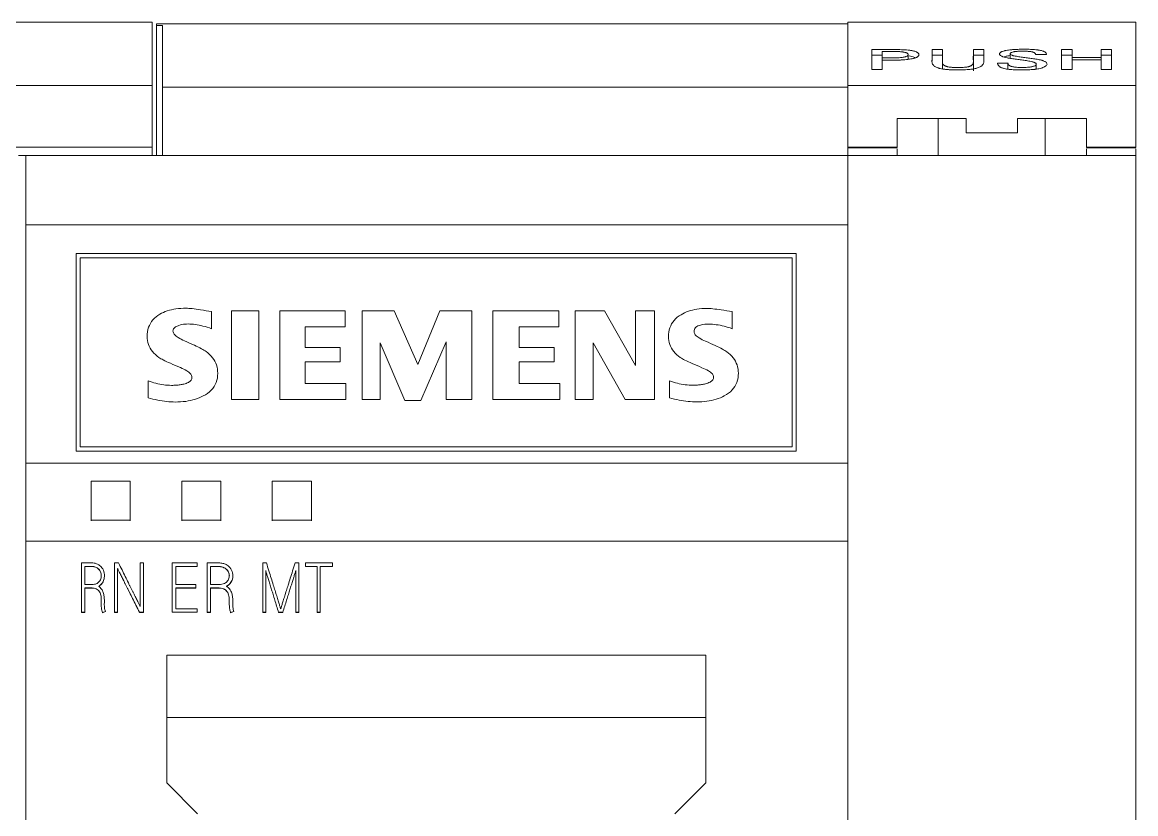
# Model space of a CAD drawing. Header units: millimetres. Extents: x 0 to 594, y 0 to 420.
# Drawn here: x 285.36 to 312.42, y 338.55 to 357.79 of the extents above; entities that cross this region are included whole.
import ezdxf

# ---------------------------------------------------------------- set-up
doc = ezdxf.new("R2010")
doc.units = ezdxf.units.MM
doc.layers.add('1', color=7, linetype='Continuous')

msp = doc.modelspace()

# ---------------------------------------------------------------- linework, layer by layer
at = {"layer": '1', "color": 7, "linetype": 'Continuous', "lineweight": 13}
for p, q in [((288.518, 357.791), (273.518, 357.791)), ((288.518, 356.254), (288.518, 357.791)), ((288.618, 357.754), (288.618, 357.716)), ((288.618, 357.754), (305.418, 357.754)), ((305.418, 357.791), (305.418, 356.253)), ((312.418, 357.791), (305.418, 357.791)), ((312.418, 357.791), (312.418, 356.253)), ((288.618, 354.554), (288.618, 357.716)), ((288.618, 357.716), (288.764, 357.716)), ((288.764, 356.21), (288.764, 357.716)), ((306.001, 357.127), (306.001, 356.642)), ((306.255, 356.925), (306.255, 357.08)), ((306.255, 356.925), (306.255, 356.871)), ((306.889, 356.888), (306.889, 357.004)), ((307.467, 357.127), (307.721, 357.127)), ((307.721, 356.994), (307.467, 356.994)), ((307.467, 356.848), (307.467, 356.928)), ((308.471, 357.127), (308.471, 356.994)), ((308.471, 357.127), (308.725, 357.127)), ((308.471, 356.82), (308.471, 357.003)), ((308.725, 356.994), (308.471, 356.994)), ((309.366, 357.025), (309.366, 356.915)), ((310.247, 357.008), (309.981, 357.008)), ((309.982, 357.008), (309.982, 357.013)), ((310.617, 356.642), (310.617, 357.127)), ((310.617, 357.127), (310.872, 357.127)), ((310.872, 356.994), (310.617, 356.994)), ((310.872, 357.127), (310.872, 356.933)), ((310.872, 356.933), (310.872, 356.879)), ((310.872, 356.933), (311.577, 356.933)), ((311.577, 356.933), (311.577, 357.127)), ((311.577, 357.127), (311.832, 357.127)), ((311.832, 356.994), (311.577, 356.994)), ((311.577, 356.933), (311.577, 356.879)), ((311.832, 357.127), (311.832, 356.642)), ((306.255, 356.642), (306.255, 356.871)), ((307.721, 356.84), (307.721, 356.737)), ((308.472, 356.614), (308.472, 356.841)), ((309.06, 356.8), (309.315, 356.8)), ((309.313, 356.789), (309.313, 356.65)), ((310.001, 356.653), (310.001, 356.771)), ((310.872, 356.879), (310.872, 356.642)), ((311.577, 356.879), (310.872, 356.879)), ((311.577, 356.642), (311.577, 356.879)), ((306.001, 356.642), (306.255, 356.642)), ((310.872, 356.642), (310.617, 356.642)), ((311.832, 356.642), (311.577, 356.642)), ((273.518, 356.254), (288.518, 356.254)), ((288.518, 354.754), (288.518, 356.254)), ((288.764, 354.554), (288.764, 356.21)), ((288.764, 356.21), (305.418, 356.21)), ((305.418, 356.253), (305.418, 354.753)), ((305.418, 356.253), (312.418, 356.253)), ((305.418, 356.21), (305.418, 354.554)), ((312.418, 356.253), (312.418, 354.753)), ((306.618, 355.454), (306.618, 354.753)), ((308.293, 355.454), (306.618, 355.454)), ((308.293, 355.454), (306.618, 355.454)), ((306.618, 355.454), (306.618, 355.454)), ((307.618, 355.454), (307.618, 354.554)), ((308.293, 355.104), (308.293, 355.454)), ((308.293, 355.454), (308.293, 355.454)), ((309.543, 355.454), (309.543, 355.104)), ((309.543, 355.454), (309.543, 355.454)), ((311.218, 355.454), (309.543, 355.454)), ((311.218, 355.454), (309.543, 355.454)), ((310.218, 355.454), (310.218, 354.554)), ((311.218, 355.454), (311.218, 354.753)), ((311.218, 355.454), (311.218, 355.454)), ((308.293, 355.104), (308.293, 355.104)), ((309.543, 355.104), (308.293, 355.104)), ((309.543, 355.104), (308.293, 355.104)), ((309.543, 355.104), (309.543, 355.104)), ((273.518, 354.754), (288.518, 354.754)), ((288.518, 354.554), (288.518, 354.754)), ((305.418, 354.753), (305.418, 354.745)), ((305.418, 354.753), (306.618, 354.753)), ((306.618, 354.753), (306.618, 354.745)), ((311.218, 354.753), (311.218, 354.745)), ((311.218, 354.753), (312.418, 354.753)), ((312.418, 354.753), (312.418, 354.745)), ((285.448, 354.554), (285.268, 354.554)), ((285.448, 352.868), (285.448, 354.554)), ((285.448, 354.554), (305.418, 354.554)), ((305.418, 354.554), (305.418, 352.868)), ((312.418, 354.554), (305.418, 354.554)), ((306.618, 354.718), (306.618, 354.554)), ((311.218, 354.718), (311.218, 354.554)), ((312.418, 354.554), (312.418, 354.718)), ((312.418, 285.154), (312.418, 354.554)), ((285.448, 347.076), (285.448, 352.868)), ((285.448, 352.868), (305.418, 352.868)), ((305.418, 352.868), (305.418, 347.076)), ((286.668, 347.368), (286.668, 352.168)), ((304.168, 352.168), (286.668, 352.168)), ((286.668, 352.168), (304.168, 352.168)), ((286.768, 352.068), (286.768, 347.468)), ((304.068, 352.068), (286.768, 352.068)), ((304.068, 347.468), (304.068, 352.068)), ((304.168, 352.168), (304.168, 347.368)), ((289.959, 350.343), (289.959, 350.757)), ((290.442, 350.78), (290.442, 348.618)), ((291.109, 350.78), (290.442, 350.78)), ((291.109, 348.618), (291.109, 350.78)), ((291.615, 350.78), (291.615, 348.618)), ((293.202, 350.78), (291.615, 350.78)), ((293.202, 350.389), (293.202, 350.78)), ((293.616, 350.78), (293.616, 348.618)), ((294.398, 350.78), (293.616, 350.78)), ((294.973, 349.469), (294.398, 350.78)), ((295.502, 350.78), (294.973, 349.469)), ((296.284, 350.78), (295.502, 350.78)), ((296.284, 348.618), (296.284, 350.78)), ((296.79, 350.78), (296.79, 348.618)), ((298.4, 350.78), (296.79, 350.78)), ((298.4, 350.389), (298.4, 350.78)), ((298.791, 350.78), (298.791, 348.618)), ((299.504, 350.78), (298.791, 350.78)), ((300.263, 349.446), (299.504, 350.78)), ((300.723, 350.78), (300.263, 350.78)), ((300.263, 350.78), (300.263, 349.446)), ((300.723, 348.618), (300.723, 350.78)), ((302.609, 350.343), (302.609, 350.757)), ((288.394, 350.164), (288.394, 350.164)), ((292.236, 350.389), (292.236, 350.389)), ((292.236, 350.389), (293.202, 350.389)), ((292.236, 349.883), (292.236, 350.389)), ((292.236, 350.389), (293.202, 350.389)), ((293.202, 350.389), (293.202, 350.389)), ((297.434, 350.389), (297.434, 350.389)), ((297.434, 350.389), (298.4, 350.389)), ((297.434, 349.883), (297.434, 350.389)), ((297.434, 350.389), (298.4, 350.389)), ((298.4, 350.389), (298.4, 350.389)), ((301.063, 350.161), (301.063, 350.161)), ((293.087, 349.883), (292.236, 349.883)), ((293.087, 349.538), (293.087, 349.883)), ((294.053, 348.618), (294.053, 349.998)), ((294.053, 349.998), (294.651, 348.595)), ((294.053, 349.998), (294.651, 348.595)), ((294.053, 349.998), (294.053, 349.998)), ((295.042, 348.595), (295.663, 350.021)), ((295.042, 348.595), (295.663, 350.021)), ((295.663, 350.021), (295.663, 348.618)), ((295.663, 350.021), (295.663, 350.021)), ((298.285, 349.883), (297.434, 349.883)), ((298.285, 349.538), (298.285, 349.883)), ((299.228, 348.618), (299.228, 349.998)), ((299.228, 349.998), (300.01, 348.618)), ((299.228, 349.998), (300.01, 348.618)), ((299.228, 349.998), (299.228, 349.998)), ((292.236, 349.538), (292.236, 349.538)), ((292.236, 349.538), (293.087, 349.538)), ((292.236, 349.009), (292.236, 349.538)), ((292.236, 349.538), (293.087, 349.538)), ((293.087, 349.538), (293.087, 349.538)), ((297.434, 349.538), (297.434, 349.538)), ((297.434, 349.538), (298.285, 349.538)), ((297.434, 349.009), (297.434, 349.538)), ((297.434, 349.538), (298.285, 349.538)), ((298.285, 349.538), (298.285, 349.538)), ((288.418, 349.078), (288.418, 348.664)), ((290.108, 349.258), (290.108, 349.258)), ((301.091, 349.078), (301.091, 348.664)), ((302.76, 349.257), (302.76, 349.257)), ((293.225, 349.009), (292.236, 349.009)), ((293.225, 348.618), (293.225, 349.009)), ((298.423, 349.009), (297.434, 349.009)), ((298.423, 348.618), (298.423, 349.009)), ((290.442, 348.618), (290.442, 348.618)), ((290.442, 348.618), (291.109, 348.618)), ((290.442, 348.618), (291.109, 348.618)), ((291.109, 348.618), (291.109, 348.618)), ((291.615, 348.618), (293.225, 348.618)), ((291.615, 348.618), (293.225, 348.618)), ((291.615, 348.618), (291.615, 348.618)), ((293.225, 348.618), (293.225, 348.618)), ((293.616, 348.618), (294.053, 348.618)), ((293.616, 348.618), (293.616, 348.618)), ((293.616, 348.618), (294.053, 348.618)), ((294.053, 348.618), (294.053, 348.618)), ((294.651, 348.595), (295.042, 348.595)), ((294.651, 348.595), (295.042, 348.595)), ((294.651, 348.595), (294.651, 348.595)), ((295.042, 348.595), (295.042, 348.595)), ((295.663, 348.618), (295.663, 348.618)), ((295.663, 348.618), (296.284, 348.618)), ((295.663, 348.618), (296.284, 348.618)), ((296.284, 348.618), (296.284, 348.618)), ((296.79, 348.618), (298.423, 348.618)), ((296.79, 348.618), (298.423, 348.618)), ((296.79, 348.618), (296.79, 348.618)), ((298.423, 348.618), (298.423, 348.618)), ((298.791, 348.618), (298.791, 348.618)), ((298.791, 348.618), (299.228, 348.618)), ((298.791, 348.618), (299.228, 348.618)), ((299.228, 348.618), (299.228, 348.618)), ((300.01, 348.618), (300.723, 348.618)), ((300.01, 348.618), (300.723, 348.618)), ((300.01, 348.618), (300.01, 348.618)), ((300.723, 348.618), (300.723, 348.618)), ((286.768, 347.468), (286.768, 347.468)), ((286.768, 347.468), (304.068, 347.468)), ((286.768, 347.468), (304.068, 347.468)), ((304.068, 347.468), (304.068, 347.468)), ((304.168, 347.368), (286.668, 347.368)), ((285.448, 345.176), (285.448, 347.076)), ((285.448, 347.076), (305.418, 347.076)), ((305.418, 347.076), (305.418, 345.176)), ((287.033, 345.685), (287.033, 346.634)), ((287.033, 346.634), (287.983, 346.634)), ((287.983, 346.634), (287.983, 345.685)), ((289.233, 346.634), (289.233, 345.685)), ((290.183, 346.634), (289.233, 346.634)), ((290.183, 345.685), (290.183, 346.634)), ((291.433, 346.634), (291.433, 345.685)), ((292.383, 346.634), (291.433, 346.634)), ((292.383, 345.685), (292.383, 346.634)), ((287.983, 345.685), (287.033, 345.685)), ((287.033, 345.685), (287.033, 345.676)), ((287.983, 345.685), (287.983, 345.676)), ((289.233, 345.685), (290.183, 345.685)), ((289.233, 345.685), (289.233, 345.676)), ((290.183, 345.685), (290.183, 345.676)), ((291.433, 345.685), (292.383, 345.685)), ((291.433, 345.685), (291.433, 345.676)), ((292.383, 345.685), (292.383, 345.676)), ((285.448, 290.236), (285.448, 345.176)), ((285.448, 345.176), (305.418, 345.176)), ((305.418, 345.176), (305.418, 286.936)), ((286.801, 343.45), (286.801, 344.65)), ((286.877, 344.565), (286.877, 344.126)), ((287.6, 344.65), (287.6, 343.45)), ((287.697, 344.65), (287.6, 344.65)), ((287.674, 343.45), (287.674, 344.515)), ((288.301, 344.65), (288.225, 344.65)), ((288.225, 344.65), (288.225, 343.588)), ((288.301, 343.45), (288.301, 344.65)), ((289.001, 344.65), (289.001, 343.453)), ((289.608, 344.65), (289.001, 344.65)), ((289.086, 344.126), (289.086, 344.565)), ((289.086, 344.565), (289.608, 344.565)), ((289.086, 344.562), (289.608, 344.562)), ((289.608, 344.565), (289.608, 344.65)), ((289.608, 344.565), (289.608, 344.562)), ((289.85, 343.45), (289.85, 344.65)), ((289.936, 344.565), (289.936, 344.126)), ((291.201, 344.65), (291.201, 343.45)), ((291.291, 344.65), (291.201, 344.65)), ((292.08, 344.65), (291.989, 344.65)), ((292.08, 343.45), (292.08, 344.65)), ((292.239, 344.648), (292.239, 344.563)), ((292.901, 344.648), (292.239, 344.648)), ((292.239, 344.563), (292.239, 344.56)), ((292.239, 344.563), (292.528, 344.563)), ((292.239, 344.56), (292.528, 344.56)), ((292.528, 344.563), (292.528, 343.45)), ((292.6, 343.45), (292.6, 344.563)), ((292.6, 344.563), (292.901, 344.563)), ((292.6, 344.56), (292.901, 344.56)), ((292.901, 344.563), (292.901, 344.648)), ((292.901, 344.563), (292.901, 344.56)), ((287.354, 344.335), (287.354, 344.34)), ((290.476, 344.336), (290.476, 344.34)), ((291.273, 343.45), (291.273, 344.463)), ((292.008, 344.467), (292.008, 343.45)), ((286.877, 344.041), (286.877, 343.45)), ((289.576, 344.126), (289.086, 344.126)), ((289.086, 343.537), (289.086, 344.042)), ((289.086, 344.042), (289.576, 344.042)), ((289.086, 344.039), (289.576, 344.039)), ((289.576, 344.042), (289.576, 344.126)), ((289.576, 344.042), (289.576, 344.039)), ((289.936, 344.041), (289.936, 343.45)), ((286.801, 343.45), (286.801, 343.447)), ((286.877, 343.45), (286.801, 343.45)), ((286.877, 343.447), (286.801, 343.447)), ((286.877, 343.45), (286.877, 343.447)), ((287.277, 343.64), (287.277, 343.635)), ((287.377, 343.472), (287.307, 343.442)), ((287.377, 343.469), (287.307, 343.439)), ((287.307, 343.442), (287.307, 343.439)), ((287.377, 343.472), (287.377, 343.469)), ((287.6, 343.45), (287.6, 343.447)), ((287.6, 343.45), (287.674, 343.45)), ((287.6, 343.447), (287.674, 343.447)), ((287.674, 343.45), (287.674, 343.447)), ((288.207, 343.45), (288.207, 343.447)), ((288.207, 343.45), (288.301, 343.45)), ((288.207, 343.447), (288.301, 343.447)), ((288.301, 343.45), (288.301, 343.447)), ((289.001, 343.453), (289.608, 343.453)), ((289.001, 343.453), (289.001, 343.45)), ((289.001, 343.45), (289.608, 343.45)), ((289.608, 343.537), (289.086, 343.537)), ((289.608, 343.453), (289.608, 343.537)), ((289.608, 343.453), (289.608, 343.45)), ((289.85, 343.45), (289.85, 343.447)), ((289.936, 343.45), (289.85, 343.45)), ((289.936, 343.447), (289.85, 343.447)), ((289.936, 343.45), (289.936, 343.447)), ((290.389, 343.654), (290.389, 343.65)), ((290.501, 343.472), (290.422, 343.442)), ((290.501, 343.469), (290.422, 343.439)), ((290.422, 343.442), (290.422, 343.439)), ((290.501, 343.472), (290.501, 343.469)), ((291.201, 343.45), (291.201, 343.447)), ((291.201, 343.45), (291.273, 343.45)), ((291.201, 343.447), (291.273, 343.447)), ((291.273, 343.45), (291.273, 343.447)), ((291.586, 343.45), (291.586, 343.447)), ((291.586, 343.45), (291.689, 343.45)), ((291.586, 343.447), (291.689, 343.447)), ((291.689, 343.45), (291.689, 343.447)), ((292.008, 343.45), (292.008, 343.447)), ((292.008, 343.45), (292.08, 343.45)), ((292.008, 343.447), (292.08, 343.447)), ((292.08, 343.45), (292.08, 343.447)), ((292.528, 343.45), (292.528, 343.447)), ((292.528, 343.45), (292.6, 343.45)), ((292.528, 343.447), (292.6, 343.447)), ((292.6, 343.45), (292.6, 343.447)), ((288.868, 339.304), (288.868, 342.407)), ((288.868, 342.407), (301.968, 342.407)), ((301.968, 342.407), (301.968, 339.304)), ((301.968, 340.896), (288.868, 340.896)), ((289.618, 338.554), (288.868, 339.304)), ((301.968, 339.304), (301.218, 338.554))]:
    msp.add_line(p, q, dxfattribs=at)
at = {"layer": '1', "color": 7, "linetype": 'Continuous', "lineweight": 25}
for p, q in [((305.418, 354.745), (306.618, 354.745)), ((311.218, 354.745), (312.418, 354.745))]:
    msp.add_line(p, q, dxfattribs=at)
at = {"layer": '1', "color": 7, "linetype": 'Continuous', "lineweight": 13}
for points, knots in [([(306.255, 356.871), (306.312, 356.871), (306.368, 356.871), (306.453, 356.871), (306.481, 356.871), (306.538, 356.871), (306.566, 356.871), (306.623, 356.871), (306.651, 356.872), (306.693, 356.873), (306.707, 356.873), (306.735, 356.875), (306.749, 356.875), (306.791, 356.878), (306.818, 356.88), (306.857, 356.884), (306.87, 356.886), (306.895, 356.889), (306.908, 356.891), (306.944, 356.896), (306.967, 356.9), (306.998, 356.907), (307.008, 356.909), (307.028, 356.914), (307.037, 356.917), (307.063, 356.925), (307.078, 356.931), (307.097, 356.94), (307.103, 356.943), (307.113, 356.949), (307.118, 356.953), (307.13, 356.962), (307.136, 356.969), (307.144, 356.981), (307.147, 356.988), (307.149, 357.001), (307.149, 357.008), (307.146, 357.02), (307.143, 357.027), (307.135, 357.039), (307.129, 357.045), (307.118, 357.054), (307.113, 357.057), (307.104, 357.063), (307.098, 357.066), (307.081, 357.075), (307.067, 357.08), (307.043, 357.088), (307.034, 357.09), (307.015, 357.095), (306.995, 357.099), (306.974, 357.103), (306.951, 357.107), (306.939, 357.108), (306.903, 357.113), (306.877, 357.116), (306.837, 357.119), (306.824, 357.12), (306.796, 357.122), (306.782, 357.123), (306.741, 357.125), (306.713, 357.125), (306.628, 357.127), (306.571, 357.127), (306.485, 357.127), (306.457, 357.127), (306.4, 357.127), (306.371, 357.127), (306.286, 357.127), (306.229, 357.127), (306.115, 357.127), (306.058, 357.127), (306.001, 357.127)], [0, 0, 0, 0, 0.0625, 0.0625, 0.09375, 0.09375, 0.125, 0.125, 0.15625, 0.15625, 0.171875, 0.171875, 0.1875, 0.1875, 0.21875, 0.21875, 0.234375, 0.234375, 0.25, 0.25, 0.28125, 0.28125, 0.296875, 0.296875, 0.3125, 0.3125, 0.34375, 0.34375, 0.359375, 0.359375, 0.375, 0.375, 0.40625, 0.40625, 0.4375, 0.4375, 0.46875, 0.46875, 0.5, 0.5, 0.53125, 0.53125, 0.546875, 0.546875, 0.5625, 0.5625, 0.59375, 0.59375, 0.609375, 0.609375, 0.625, 0.640625, 0.640625, 0.65625, 0.65625, 0.6875, 0.6875, 0.703125, 0.703125, 0.71875, 0.71875, 0.75, 0.75, 0.8125, 0.8125, 0.84375, 0.84375, 0.875, 0.875, 0.9375, 0.9375, 1, 1, 1, 1]), ([(306.001, 356.994), (306.077, 356.994), (306.162, 356.995), (306.247, 356.994), (306.255, 356.994)], [0, 0, 0, 0, 0.906042, 1, 1, 1, 1]), ([(306.255, 357.08), (306.29, 357.08), (306.325, 357.08), (306.395, 357.08), (306.43, 357.08), (306.483, 357.08), (306.5, 357.08), (306.536, 357.08), (306.553, 357.08), (306.588, 357.08), (306.606, 357.08), (306.641, 357.079), (306.658, 357.079), (306.684, 357.077), (306.692, 357.077), (306.709, 357.075), (306.725, 357.074), (306.74, 357.072), (306.755, 357.07), (306.762, 357.069), (306.783, 357.065), (306.796, 357.063), (306.813, 357.058), (306.819, 357.057), (306.83, 357.054), (306.834, 357.052), (306.848, 357.047), (306.856, 357.043), (306.865, 357.038), (306.868, 357.036), (306.873, 357.032), (306.876, 357.03), (306.881, 357.025), (306.884, 357.021), (306.888, 357.013), (306.889, 357.009), (306.889, 357.001), (306.888, 356.997), (306.885, 356.989), (306.882, 356.985), (306.874, 356.977), (306.869, 356.973), (306.857, 356.965), (306.849, 356.962), (306.835, 356.956), (306.83, 356.955), (306.819, 356.951), (306.813, 356.95), (306.795, 356.945), (306.782, 356.943), (306.753, 356.938), (306.738, 356.936), (306.706, 356.932), (306.689, 356.93), (306.664, 356.929), (306.655, 356.928), (306.638, 356.927), (306.629, 356.927), (306.603, 356.926), (306.586, 356.926), (306.534, 356.925), (306.499, 356.925), (306.429, 356.925), (306.394, 356.925), (306.325, 356.925), (306.29, 356.925), (306.255, 356.925)], [0, 0, 0, 0, 0.0625, 0.0625, 0.125, 0.125, 0.15625, 0.15625, 0.1875, 0.1875, 0.21875, 0.21875, 0.25, 0.25, 0.265625, 0.265625, 0.28125, 0.296875, 0.296875, 0.3125, 0.3125, 0.34375, 0.34375, 0.359375, 0.359375, 0.375, 0.375, 0.40625, 0.40625, 0.421875, 0.421875, 0.4375, 0.4375, 0.46875, 0.46875, 0.5, 0.5, 0.53125, 0.53125, 0.5625, 0.5625, 0.59375, 0.59375, 0.625, 0.625, 0.640625, 0.640625, 0.65625, 0.65625, 0.6875, 0.6875, 0.71875, 0.71875, 0.75, 0.75, 0.765625, 0.765625, 0.78125, 0.78125, 0.8125, 0.8125, 0.875, 0.875, 0.9375, 0.9375, 1, 1, 1, 1]), ([(306.908, 356.973), (306.959, 356.964), (307.016, 356.95), (307.056, 356.931), (307.064, 356.928)], [0, 0, 0, 0, 0.807843, 1, 1, 1, 1]), ([(308.725, 357.127), (308.725, 357.106), (308.725, 357.063), (308.725, 357.018), (308.725, 356.983), (308.725, 356.971), (308.725, 356.948), (308.725, 356.924), (308.725, 356.9), (308.725, 356.881), (308.725, 356.875), (308.726, 356.863), (308.726, 356.857), (308.726, 356.838), (308.726, 356.825), (308.721, 356.8), (308.717, 356.787), (308.701, 356.761), (308.691, 356.748), (308.668, 356.729), (308.66, 356.723), (308.639, 356.71), (308.628, 356.704), (308.602, 356.693), (308.588, 356.687), (308.563, 356.679), (308.555, 356.677), (308.537, 356.672), (308.528, 356.669), (308.499, 356.663), (308.478, 356.659), (308.446, 356.653), (308.435, 356.652), (308.412, 356.649), (308.401, 356.647), (308.342, 356.641), (308.293, 356.637), (308.218, 356.634), (308.193, 356.633), (308.142, 356.632), (308.092, 356.631), (308.042, 356.632), (307.992, 356.633), (307.967, 356.634), (307.929, 356.635), (307.917, 356.636), (307.892, 356.637), (307.879, 356.638), (307.843, 356.641), (307.819, 356.643), (307.784, 356.647), (307.772, 356.648), (307.749, 356.652), (307.738, 356.653), (307.706, 356.659), (307.685, 356.663), (307.656, 356.669), (307.647, 356.672), (307.629, 356.677), (307.621, 356.679), (307.597, 356.687), (307.583, 356.693), (307.558, 356.705), (307.547, 356.711), (307.528, 356.723), (307.519, 356.729), (307.505, 356.742), (307.499, 356.749), (307.489, 356.761), (307.485, 356.768), (307.475, 356.787), (307.471, 356.8), (307.466, 356.826), (307.465, 356.838), (307.465, 356.863), (307.466, 356.876), (307.467, 356.9), (307.467, 356.912), (307.467, 356.948), (307.467, 356.972), (307.466, 357.018), (307.467, 357.04), (307.467, 357.084), (307.467, 357.106), (307.467, 357.127)], [0, 0, 0, 0, 0.0625, 0.125, 0.125, 0.15625, 0.15625, 0.1875, 0.21875, 0.21875, 0.234375, 0.234375, 0.25, 0.25, 0.28125, 0.28125, 0.3125, 0.3125, 0.34375, 0.34375, 0.359375, 0.359375, 0.375, 0.375, 0.390625, 0.390625, 0.398437, 0.398437, 0.40625, 0.40625, 0.421875, 0.421875, 0.429687, 0.429687, 0.4375, 0.4375, 0.46875, 0.46875, 0.484375, 0.484375, 0.5, 0.515625, 0.515625, 0.53125, 0.53125, 0.539062, 0.539062, 0.546875, 0.546875, 0.5625, 0.5625, 0.570312, 0.570312, 0.578125, 0.578125, 0.59375, 0.59375, 0.601562, 0.601562, 0.609375, 0.609375, 0.625, 0.625, 0.640625, 0.640625, 0.65625, 0.65625, 0.671875, 0.671875, 0.6875, 0.6875, 0.71875, 0.71875, 0.75, 0.75, 0.78125, 0.78125, 0.8125, 0.8125, 0.875, 0.875, 0.9375, 0.9375, 1, 1, 1, 1]), ([(307.721, 357.127), (307.721, 357.091), (307.721, 357.054), (307.721, 356.977), (307.721, 356.937), (307.721, 356.885), (307.721, 356.875), (307.721, 356.859), (307.721, 356.853), (307.721, 356.843), (307.721, 356.837), (307.722, 356.811), (307.725, 356.789), (307.746, 356.762), (307.751, 356.756), (307.763, 356.745), (307.77, 356.74), (307.783, 356.732), (307.788, 356.73), (307.799, 356.725), (307.804, 356.723), (307.817, 356.718), (307.824, 356.716), (307.839, 356.712), (307.847, 356.71), (307.872, 356.704), (307.89, 356.701), (307.919, 356.698), (307.929, 356.697), (307.949, 356.695), (307.97, 356.693), (307.991, 356.692), (308.012, 356.691), (308.023, 356.691), (308.055, 356.69), (308.097, 356.689), (308.14, 356.69), (308.171, 356.691), (308.182, 356.691), (308.203, 356.693), (308.213, 356.693), (308.244, 356.696), (308.265, 356.697), (308.294, 356.701), (308.303, 356.702), (308.322, 356.705), (308.339, 356.709), (308.356, 356.712), (308.367, 356.715), (308.37, 356.717), (308.377, 356.719), (308.381, 356.72), (308.39, 356.723), (308.395, 356.726), (308.405, 356.731), (308.41, 356.733), (308.423, 356.741), (308.43, 356.746), (308.442, 356.757), (308.447, 356.762), (308.459, 356.779), (308.464, 356.79), (308.47, 356.811), (308.472, 356.833), (308.472, 356.854), (308.471, 356.875), (308.47, 356.886), (308.47, 356.917), (308.47, 356.937), (308.471, 356.977), (308.471, 356.996), (308.471, 357.035), (308.471, 357.054), (308.471, 357.091), (308.471, 357.109), (308.471, 357.127)], [0, 0, 0, 0, 0.125, 0.125, 0.25, 0.25, 0.28125, 0.28125, 0.296875, 0.296875, 0.3125, 0.3125, 0.375, 0.375, 0.390625, 0.390625, 0.40625, 0.40625, 0.414063, 0.414063, 0.421875, 0.421875, 0.429688, 0.429688, 0.4375, 0.4375, 0.453125, 0.453125, 0.460938, 0.460938, 0.46875, 0.476563, 0.476563, 0.484375, 0.484375, 0.5, 0.515625, 0.515625, 0.523438, 0.523438, 0.53125, 0.53125, 0.546875, 0.546875, 0.554688, 0.554688, 0.5625, 0.570313, 0.570313, 0.574219, 0.574219, 0.578125, 0.578125, 0.585938, 0.585938, 0.59375, 0.59375, 0.609375, 0.609375, 0.625, 0.625, 0.65625, 0.65625, 0.6875, 0.71875, 0.71875, 0.75, 0.75, 0.8125, 0.8125, 0.875, 0.875, 0.9375, 0.9375, 1, 1, 1, 1]), ([(307.721, 356.657), (307.721, 356.671), (307.721, 356.718), (307.721, 356.807), (307.721, 356.906), (307.721, 356.971), (307.721, 356.994)], [0, 0, 0, 0, 0.127577, 0.414529, 0.795247, 1, 1, 1, 1]), ([(309.981, 357.008), (309.982, 357.013), (309.982, 357.018), (309.978, 357.028), (309.974, 357.033), (309.964, 357.044), (309.959, 357.049), (309.946, 357.056), (309.942, 357.058), (309.934, 357.061), (309.931, 357.062), (309.925, 357.065), (309.921, 357.066), (309.911, 357.069), (309.903, 357.07), (309.887, 357.074), (309.877, 357.076), (309.859, 357.078), (309.849, 357.08), (309.828, 357.082), (309.817, 357.083), (309.796, 357.085), (309.785, 357.085), (309.762, 357.087), (309.751, 357.087), (309.717, 357.088), (309.694, 357.088), (309.648, 357.088), (309.625, 357.088), (309.591, 357.086), (309.58, 357.086), (309.557, 357.085), (309.546, 357.084), (309.525, 357.082), (309.514, 357.081), (309.494, 357.079), (309.484, 357.078), (309.465, 357.075), (309.457, 357.073), (309.44, 357.069), (309.433, 357.068), (309.411, 357.062), (309.4, 357.057), (309.386, 357.05), (309.382, 357.048), (309.376, 357.043), (309.373, 357.04), (309.369, 357.035), (309.367, 357.033), (309.366, 357.028), (309.365, 357.025), (309.367, 357.017), (309.371, 357.012), (309.383, 357.002), (309.392, 356.997), (309.409, 356.99), (309.415, 356.988), (309.428, 356.983), (309.435, 356.981), (309.458, 356.975), (309.474, 356.972), (309.509, 356.965), (309.527, 356.961), (309.584, 356.952), (309.624, 356.947), (309.704, 356.936), (309.744, 356.931), (309.824, 356.92), (309.864, 356.915), (309.923, 356.906), (309.943, 356.903), (309.981, 356.897), (310.001, 356.894), (310.057, 356.884), (310.092, 356.877), (310.132, 356.867), (310.139, 356.865), (310.154, 356.86), (310.161, 356.858), (310.181, 356.851), (310.193, 356.846), (310.213, 356.836), (310.222, 356.831), (310.237, 356.82), (310.244, 356.814), (310.259, 356.797), (310.263, 356.786), (310.262, 356.762), (310.257, 356.75), (310.24, 356.733), (310.233, 356.727), (310.217, 356.715), (310.207, 356.71), (310.186, 356.699), (310.174, 356.694), (310.154, 356.687), (310.147, 356.684), (310.133, 356.679), (310.125, 356.677), (310.101, 356.67), (310.084, 356.666), (310.048, 356.659), (310.028, 356.656), (309.998, 356.651), (309.988, 356.65), (309.967, 356.647), (309.956, 356.646), (309.924, 356.643), (309.902, 356.641), (309.858, 356.638), (309.836, 356.636), (309.79, 356.634), (309.768, 356.633), (309.722, 356.632), (309.699, 356.632), (309.653, 356.632), (309.631, 356.632), (309.562, 356.632), (309.517, 356.633), (309.449, 356.637), (309.426, 356.638), (309.382, 356.642), (309.361, 356.644), (309.329, 356.647), (309.318, 356.649), (309.298, 356.652), (309.288, 356.653), (309.259, 356.658), (309.24, 356.662), (309.214, 356.668), (309.206, 356.67), (309.19, 356.675), (309.182, 356.677), (309.162, 356.684), (309.149, 356.69), (309.133, 356.698), (309.128, 356.7), (309.118, 356.706), (309.114, 356.709), (309.102, 356.717), (309.096, 356.723), (309.084, 356.735), (309.08, 356.741), (309.072, 356.753), (309.069, 356.759), (309.062, 356.776), (309.059, 356.788), (309.06, 356.8)], [0, 0, 0, 0, 0.015625, 0.015625, 0.03125, 0.03125, 0.046875, 0.046875, 0.054688, 0.054688, 0.058594, 0.058594, 0.0625, 0.0625, 0.070313, 0.070313, 0.078125, 0.078125, 0.085938, 0.085938, 0.09375, 0.09375, 0.101563, 0.101563, 0.109375, 0.109375, 0.125, 0.125, 0.140625, 0.140625, 0.148438, 0.148438, 0.15625, 0.15625, 0.164063, 0.164063, 0.171875, 0.171875, 0.179688, 0.179688, 0.1875, 0.1875, 0.203125, 0.203125, 0.210938, 0.210938, 0.21875, 0.21875, 0.226563, 0.226563, 0.234375, 0.234375, 0.25, 0.25, 0.265625, 0.265625, 0.273438, 0.273438, 0.28125, 0.28125, 0.296875, 0.296875, 0.3125, 0.3125, 0.34375, 0.34375, 0.375, 0.375, 0.40625, 0.40625, 0.421875, 0.421875, 0.4375, 0.4375, 0.46875, 0.46875, 0.476563, 0.476563, 0.484375, 0.484375, 0.5, 0.5, 0.515625, 0.515625, 0.53125, 0.53125, 0.5625, 0.5625, 0.59375, 0.59375, 0.609375, 0.609375, 0.625, 0.625, 0.640625, 0.640625, 0.648438, 0.648438, 0.65625, 0.65625, 0.671875, 0.671875, 0.6875, 0.6875, 0.695313, 0.695313, 0.703125, 0.703125, 0.71875, 0.71875, 0.734375, 0.734375, 0.75, 0.75, 0.765625, 0.765625, 0.78125, 0.78125, 0.8125, 0.8125, 0.828125, 0.828125, 0.84375, 0.84375, 0.851563, 0.851563, 0.859375, 0.859375, 0.875, 0.875, 0.882813, 0.882813, 0.890625, 0.890625, 0.90625, 0.90625, 0.914063, 0.914063, 0.921875, 0.921875, 0.9375, 0.9375, 0.953125, 0.953125, 0.96875, 0.96875, 1, 1, 1, 1]), ([(309.315, 356.8), (309.313, 356.794), (309.313, 356.788), (309.314, 356.779), (309.315, 356.776), (309.317, 356.771), (309.318, 356.768), (309.321, 356.762), (309.323, 356.759), (309.328, 356.753), (309.331, 356.75), (309.341, 356.741), (309.35, 356.736), (309.367, 356.728), (309.373, 356.725), (309.387, 356.721), (309.394, 356.718), (309.41, 356.714), (309.418, 356.712), (309.437, 356.708), (309.446, 356.706), (309.466, 356.703), (309.476, 356.702), (309.497, 356.699), (309.507, 356.698), (309.54, 356.695), (309.562, 356.694), (309.596, 356.692), (309.608, 356.692), (309.63, 356.692), (309.642, 356.692), (309.676, 356.692), (309.699, 356.692), (309.744, 356.694), (309.767, 356.695), (309.8, 356.697), (309.811, 356.698), (309.833, 356.7), (309.843, 356.702), (309.863, 356.705), (309.873, 356.706), (309.891, 356.71), (309.909, 356.714), (309.925, 356.718), (309.94, 356.723), (309.947, 356.725), (309.966, 356.733), (309.976, 356.738), (309.988, 356.747), (309.991, 356.75), (309.996, 356.755), (310, 356.761), (310.001, 356.767), (310.001, 356.773), (310.001, 356.776), (309.997, 356.785), (309.993, 356.791), (309.983, 356.799), (309.979, 356.802), (309.97, 356.807), (309.96, 356.812), (309.948, 356.817), (309.935, 356.822), (309.928, 356.824), (309.906, 356.831), (309.89, 356.835), (309.855, 356.842), (309.837, 356.846), (309.799, 356.852), (309.779, 356.855), (309.741, 356.861), (309.721, 356.864), (309.662, 356.873), (309.622, 356.878), (309.542, 356.889), (309.501, 356.894), (309.421, 356.905), (309.381, 356.91), (309.335, 356.918), (309.326, 356.92), (309.308, 356.924), (309.299, 356.925), (309.273, 356.931), (309.256, 356.935), (309.225, 356.943), (309.211, 356.947), (309.191, 356.953), (309.185, 356.956), (309.172, 356.96), (309.167, 356.963), (309.151, 356.97), (309.142, 356.975), (309.127, 356.985), (309.121, 356.99), (309.112, 357), (309.109, 357.005), (309.107, 357.016), (309.107, 357.021), (309.109, 357.031), (309.111, 357.036), (309.118, 357.046), (309.123, 357.051), (309.135, 357.061), (309.142, 357.066), (309.156, 357.073), (309.161, 357.075), (309.171, 357.08), (309.177, 357.082), (309.195, 357.088), (309.209, 357.092), (309.231, 357.098), (309.239, 357.099), (309.255, 357.103), (309.263, 357.105), (309.289, 357.109), (309.308, 357.112), (309.346, 357.118), (309.366, 357.12), (309.398, 357.123), (309.408, 357.124), (309.43, 357.126), (309.441, 357.127), (309.473, 357.129), (309.495, 357.13), (309.54, 357.132), (309.562, 357.133), (309.608, 357.134), (309.631, 357.135), (309.7, 357.135), (309.746, 357.135), (309.814, 357.134), (309.836, 357.133), (309.87, 357.132), (309.881, 357.131), (309.904, 357.13), (309.915, 357.129), (309.948, 357.127), (309.969, 357.125), (310, 357.122), (310.01, 357.121), (310.03, 357.118), (310.039, 357.117), (310.068, 357.113), (310.085, 357.109), (310.118, 357.103), (310.133, 357.099), (310.153, 357.093), (310.16, 357.091), (310.172, 357.086), (310.178, 357.084), (310.193, 357.078), (310.201, 357.073), (310.212, 357.066), (310.215, 357.063), (310.221, 357.058), (310.224, 357.056), (310.232, 357.049), (310.236, 357.044), (310.246, 357.028), (310.248, 357.018), (310.247, 357.008)], [0, 0, 0, 0, 0.015625, 0.015625, 0.023438, 0.023438, 0.03125, 0.03125, 0.039062, 0.039062, 0.046875, 0.046875, 0.0625, 0.0625, 0.070313, 0.070313, 0.078125, 0.078125, 0.085938, 0.085938, 0.09375, 0.09375, 0.101563, 0.101563, 0.109375, 0.109375, 0.125, 0.125, 0.132813, 0.132813, 0.140625, 0.140625, 0.15625, 0.15625, 0.171875, 0.171875, 0.179688, 0.179688, 0.1875, 0.1875, 0.195313, 0.195313, 0.203125, 0.210938, 0.210938, 0.21875, 0.21875, 0.234375, 0.234375, 0.242188, 0.242188, 0.25, 0.257813, 0.257813, 0.265625, 0.265625, 0.28125, 0.28125, 0.289063, 0.289063, 0.296875, 0.304688, 0.304688, 0.3125, 0.3125, 0.328125, 0.328125, 0.34375, 0.34375, 0.359375, 0.359375, 0.375, 0.375, 0.40625, 0.40625, 0.4375, 0.4375, 0.46875, 0.46875, 0.476563, 0.476563, 0.484375, 0.484375, 0.5, 0.5, 0.515625, 0.515625, 0.523438, 0.523438, 0.53125, 0.53125, 0.546875, 0.546875, 0.5625, 0.5625, 0.578125, 0.578125, 0.59375, 0.59375, 0.609375, 0.609375, 0.625, 0.625, 0.640625, 0.640625, 0.648438, 0.648438, 0.65625, 0.65625, 0.671875, 0.671875, 0.679688, 0.679688, 0.6875, 0.6875, 0.703125, 0.703125, 0.71875, 0.71875, 0.726563, 0.726563, 0.734375, 0.734375, 0.75, 0.75, 0.765625, 0.765625, 0.78125, 0.78125, 0.8125, 0.8125, 0.828125, 0.828125, 0.835938, 0.835938, 0.84375, 0.84375, 0.859375, 0.859375, 0.867188, 0.867188, 0.875, 0.875, 0.890625, 0.890625, 0.90625, 0.90625, 0.914063, 0.914063, 0.921875, 0.921875, 0.9375, 0.9375, 0.945313, 0.945313, 0.953125, 0.953125, 0.96875, 0.96875, 1, 1, 1, 1]), ([(309.355, 356.982), (309.324, 356.977), (309.275, 356.966), (309.233, 356.953), (309.218, 356.947)], [0, 0, 0, 0, 0.601475, 1, 1, 1, 1]), ([(289.959, 350.757), (289.87, 350.772), (289.712, 350.802), (289.503, 350.831), (289.302, 350.845), (289.099, 350.831), (288.884, 350.783), (288.689, 350.698), (288.522, 350.568), (288.414, 350.375), (288.385, 350.165), (288.413, 349.959), (288.515, 349.779), (288.648, 349.658), (288.803, 349.572), (288.979, 349.49), (289.174, 349.41), (289.344, 349.331), (289.449, 349.258), (289.493, 349.168), (289.464, 349.085), (289.387, 349.029), (289.294, 348.998), (289.193, 348.978), (289.093, 348.968), (288.959, 348.964), (288.794, 348.974), (288.603, 349.012), (288.479, 349.054), (288.418, 349.078)], [0, 0, 0, 0, 0.058167, 0.103291, 0.135497, 0.18739, 0.233927, 0.276573, 0.323469, 0.367574, 0.415117, 0.457643, 0.499335, 0.545023, 0.571534, 0.61311, 0.669886, 0.707355, 0.733443, 0.751236, 0.766876, 0.785371, 0.810586, 0.829835, 0.851293, 0.875106, 0.916093, 0.9575, 1, 1, 1, 1]), ([(302.609, 350.757), (302.521, 350.772), (302.364, 350.799), (302.157, 350.827), (301.96, 350.839), (301.76, 350.824), (301.549, 350.775), (301.357, 350.687), (301.191, 350.556), (301.083, 350.367), (301.053, 350.16), (301.084, 349.956), (301.187, 349.778), (301.322, 349.656), (301.478, 349.569), (301.655, 349.487), (301.85, 349.408), (302.02, 349.331), (302.125, 349.26), (302.171, 349.172), (302.141, 349.09), (302.064, 349.036), (301.968, 349.004), (301.865, 348.983), (301.764, 348.971), (301.63, 348.966), (301.466, 348.976), (301.276, 349.013), (301.152, 349.054), (301.091, 349.078)], [0, 0, 0, 0, 0.057583, 0.102541, 0.134994, 0.185598, 0.231448, 0.274046, 0.321533, 0.365446, 0.411849, 0.454176, 0.496026, 0.542215, 0.569844, 0.611753, 0.668087, 0.705885, 0.732039, 0.749567, 0.764924, 0.783472, 0.80902, 0.829572, 0.851491, 0.87493, 0.915975, 0.95744, 1, 1, 1, 1]), ([(288.418, 348.664), (288.494, 348.642), (288.643, 348.604), (288.863, 348.569), (289.091, 348.556), (289.322, 348.57), (289.552, 348.618), (289.767, 348.704), (289.956, 348.834), (290.085, 349.032), (290.119, 349.251), (290.089, 349.463), (289.988, 349.648), (289.853, 349.775), (289.696, 349.865), (289.521, 349.951), (289.327, 350.034), (289.158, 350.114), (289.054, 350.19), (289.011, 350.276), (289.033, 350.347), (289.09, 350.394), (289.161, 350.423), (289.237, 350.444), (289.311, 350.455), (289.419, 350.46), (289.566, 350.447), (289.757, 350.408), (289.889, 350.367), (289.959, 350.343)], [0, 0, 0, 0, 0.050995, 0.09847, 0.142842, 0.197361, 0.247009, 0.29309, 0.345193, 0.39189, 0.440408, 0.484338, 0.527032, 0.573288, 0.601245, 0.643101, 0.698989, 0.736572, 0.762873, 0.781014, 0.793261, 0.807604, 0.826728, 0.842361, 0.858321, 0.874793, 0.911417, 0.952987, 1, 1, 1, 1]), ([(301.091, 348.664), (301.166, 348.642), (301.315, 348.605), (301.534, 348.571), (301.761, 348.559), (301.991, 348.573), (302.219, 348.621), (302.43, 348.707), (302.615, 348.837), (302.739, 349.035), (302.771, 349.253), (302.741, 349.463), (302.641, 349.646), (302.509, 349.771), (302.355, 349.86), (302.181, 349.944), (301.989, 350.025), (301.821, 350.104), (301.716, 350.18), (301.668, 350.281), (301.719, 350.393), (301.865, 350.446), (302.036, 350.457), (302.228, 350.444), (302.417, 350.407), (302.544, 350.366), (302.609, 350.343)], [0, 0, 0, 0, 0.051177, 0.098821, 0.143351, 0.197996, 0.24762, 0.293548, 0.344848, 0.391383, 0.440309, 0.484046, 0.526614, 0.57274, 0.600034, 0.641579, 0.697513, 0.73523, 0.761625, 0.77983, 0.802755, 0.831617, 0.874986, 0.914128, 0.955604, 1, 1, 1, 1]), ([(286.801, 344.65), (286.842, 344.65), (286.925, 344.649), (287.026, 344.651), (287.125, 344.647), (287.216, 344.614), (287.307, 344.528), (287.359, 344.403), (287.355, 344.261), (287.3, 344.144), (287.243, 344.098), (287.215, 344.082)], [0, 0, 0, 0, 0.119736, 0.239472, 0.290577, 0.408224, 0.509588, 0.644771, 0.785726, 0.911824, 1, 1, 1, 1]), ([(286.877, 344.126), (286.908, 344.125), (286.986, 344.127), (287.095, 344.118), (287.2, 344.159), (287.264, 344.235), (287.284, 344.334), (287.268, 344.43), (287.216, 344.506), (287.139, 344.556), (287.051, 344.567), (286.963, 344.564), (286.906, 344.565), (286.877, 344.565)], [0, 0, 0, 0, 0.087335, 0.223294, 0.307219, 0.396944, 0.494575, 0.585215, 0.669374, 0.750001, 0.836692, 0.918346, 1, 1, 1, 1]), ([(287.278, 344.335), (287.278, 344.367), (287.267, 344.428), (287.216, 344.503), (287.139, 344.553), (287.051, 344.564), (286.963, 344.561), (286.906, 344.562), (286.877, 344.562)], [0, 0, 0, 0, 0.176018, 0.343201, 0.503369, 0.675583, 0.837792, 1, 1, 1, 1]), ([(287.674, 344.515), (287.677, 344.508), (287.685, 344.493), (287.698, 344.466), (287.715, 344.432), (287.736, 344.392), (287.758, 344.346), (287.784, 344.296), (287.811, 344.242), (287.839, 344.185), (287.869, 344.125), (287.9, 344.063), (287.931, 344), (287.978, 343.908), (288.041, 343.782), (288.122, 343.619), (288.178, 343.508), (288.207, 343.45)], [0, 0, 0, 0, 0.017922, 0.043093, 0.075519, 0.113815, 0.156596, 0.203861, 0.254831, 0.308723, 0.365538, 0.424016, 0.482897, 0.542181, 0.685414, 0.838021, 1, 1, 1, 1]), ([(287.674, 344.512), (287.677, 344.505), (287.685, 344.49), (287.698, 344.463), (287.715, 344.429), (287.736, 344.389), (287.758, 344.343), (287.784, 344.293), (287.811, 344.239), (287.839, 344.182), (287.869, 344.122), (287.9, 344.06), (287.931, 343.997), (287.978, 343.905), (288.041, 343.779), (288.122, 343.616), (288.178, 343.505), (288.207, 343.447)], [0, 0, 0, 0, 0.017922, 0.043093, 0.075519, 0.113815, 0.156596, 0.203861, 0.254831, 0.308723, 0.365538, 0.424016, 0.482897, 0.542181, 0.685414, 0.838021, 1, 1, 1, 1]), ([(288.225, 343.588), (288.222, 343.595), (288.214, 343.611), (288.2, 343.639), (288.183, 343.673), (288.162, 343.714), (288.139, 343.76), (288.114, 343.81), (288.087, 343.864), (288.059, 343.921), (288.029, 343.981), (287.998, 344.043), (287.967, 344.105), (287.921, 344.197), (287.86, 344.322), (287.78, 344.482), (287.725, 344.593), (287.697, 344.65)], [0, 0, 0, 0, 0.019073, 0.045165, 0.078278, 0.117084, 0.160253, 0.207787, 0.258971, 0.31309, 0.370145, 0.428666, 0.487188, 0.54571, 0.688132, 0.839562, 1, 1, 1, 1]), ([(289.85, 344.65), (289.872, 344.65), (289.931, 344.65), (290.025, 344.649), (290.131, 344.651), (290.229, 344.644), (290.324, 344.607), (290.418, 344.535), (290.48, 344.408), (290.477, 344.267), (290.418, 344.149), (290.357, 344.101), (290.318, 344.082)], [0, 0, 0, 0, 0.059881, 0.158673, 0.252447, 0.346431, 0.422705, 0.524746, 0.65736, 0.787891, 0.892331, 1, 1, 1, 1]), ([(289.936, 344.126), (289.971, 344.126), (290.04, 344.126), (290.154, 344.123), (290.266, 344.138), (290.356, 344.208), (290.397, 344.308), (290.384, 344.423), (290.312, 344.516), (290.209, 344.565), (290.112, 344.565), (290.023, 344.565), (289.969, 344.565), (289.936, 344.565)], [0, 0, 0, 0, 0.090857, 0.181713, 0.298167, 0.378918, 0.467991, 0.571175, 0.664883, 0.764133, 0.85895, 0.915053, 1, 1, 1, 1]), ([(290.39, 344.336), (290.389, 344.364), (290.377, 344.429), (290.312, 344.512), (290.209, 344.561), (290.112, 344.562), (290.023, 344.562), (289.969, 344.562), (289.936, 344.562)], [0, 0, 0, 0, 0.146113, 0.332706, 0.530335, 0.719137, 0.830851, 1, 1, 1, 1]), ([(291.64, 343.535), (291.638, 343.539), (291.634, 343.55), (291.628, 343.571), (291.618, 343.601), (291.606, 343.639), (291.592, 343.683), (291.576, 343.733), (291.559, 343.788), (291.54, 343.848), (291.52, 343.911), (291.5, 343.977), (291.479, 344.044), (291.449, 344.145), (291.405, 344.282), (291.35, 344.461), (291.311, 344.585), (291.291, 344.65)], [0, 0, 0, 0, 0.010456, 0.029476, 0.057068, 0.091602, 0.131448, 0.176608, 0.226321, 0.279827, 0.337127, 0.396702, 0.457033, 0.518121, 0.666531, 0.827157, 1, 1, 1, 1]), ([(291.989, 344.65), (291.969, 344.585), (291.93, 344.461), (291.874, 344.282), (291.83, 344.145), (291.799, 344.044), (291.777, 343.977), (291.757, 343.911), (291.737, 343.848), (291.718, 343.788), (291.701, 343.733), (291.685, 343.683), (291.671, 343.639), (291.66, 343.601), (291.65, 343.571), (291.644, 343.55), (291.641, 343.539), (291.64, 343.535)], [0, 0, 0, 0, 0.172885, 0.333634, 0.482247, 0.543532, 0.603983, 0.663598, 0.720899, 0.774407, 0.82412, 0.869261, 0.909048, 0.943483, 0.970935, 0.989774, 1, 1, 1, 1]), ([(287.354, 344.335), (287.354, 344.308), (287.345, 344.237), (287.3, 344.141), (287.243, 344.095), (287.215, 344.079)], [0, 0, 0, 0, 0.266381, 0.698108, 1, 1, 1, 1]), ([(290.476, 344.334), (290.475, 344.308), (290.466, 344.243), (290.418, 344.146), (290.357, 344.098), (290.318, 344.079)], [0, 0, 0, 0, 0.246924, 0.617728, 1, 1, 1, 1]), ([(291.273, 344.463), (291.276, 344.454), (291.282, 344.433), (291.292, 344.399), (291.304, 344.36), (291.318, 344.317), (291.333, 344.27), (291.348, 344.22), (291.365, 344.167), (291.382, 344.111), (291.399, 344.055), (291.417, 343.997), (291.435, 343.94), (291.461, 343.856), (291.496, 343.743), (291.54, 343.599), (291.571, 343.5), (291.586, 343.45)], [0, 0, 0, 0, 0.027828, 0.061172, 0.100034, 0.143305, 0.189879, 0.239754, 0.292261, 0.346731, 0.403162, 0.460325, 0.516988, 0.573152, 0.708831, 0.851114, 1, 1, 1, 1]), ([(291.689, 343.45), (291.705, 343.501), (291.736, 343.6), (291.781, 343.746), (291.817, 343.859), (291.843, 343.944), (291.861, 344.002), (291.879, 344.06), (291.897, 344.116), (291.915, 344.172), (291.931, 344.224), (291.947, 344.275), (291.962, 344.322), (291.976, 344.365), (291.989, 344.404), (291.999, 344.437), (292.005, 344.457), (292.008, 344.467)], [0, 0, 0, 0, 0.150126, 0.293017, 0.42867, 0.485429, 0.542397, 0.599573, 0.655857, 0.710144, 0.762434, 0.812105, 0.858532, 0.901717, 0.940347, 0.973107, 1, 1, 1, 1]), ([(287.307, 343.442), (287.3, 343.462), (287.284, 343.521), (287.273, 343.622), (287.28, 343.734), (287.274, 343.846), (287.245, 343.951), (287.161, 344.03), (287.061, 344.043), (286.968, 344.04), (286.908, 344.041), (286.877, 344.041)], [0, 0, 0, 0, 0.070219, 0.202286, 0.334969, 0.442913, 0.574422, 0.689464, 0.799654, 0.899827, 1, 1, 1, 1]), ([(287.278, 343.735), (287.278, 343.736), (287.278, 343.77), (287.274, 343.843), (287.245, 343.948), (287.161, 344.027), (287.061, 344.04), (286.968, 344.037), (286.908, 344.038), (286.877, 344.038)], [0, 0, 0, 0, 0.005259, 0.16672, 0.363429, 0.535506, 0.700327, 0.850163, 1, 1, 1, 1]), ([(287.215, 344.082), (287.243, 344.062), (287.287, 344.017), (287.33, 343.929), (287.35, 343.831), (287.355, 343.731), (287.35, 343.638), (287.354, 343.553), (287.367, 343.5), (287.377, 343.472)], [0, 0, 0, 0, 0.1506, 0.291435, 0.440704, 0.60912, 0.749539, 0.864795, 1, 1, 1, 1]), ([(290.422, 343.442), (290.412, 343.468), (290.393, 343.531), (290.388, 343.633), (290.391, 343.74), (290.385, 343.851), (290.346, 343.96), (290.25, 344.032), (290.142, 344.043), (290.039, 344.04), (289.97, 344.041), (289.936, 344.041)], [0, 0, 0, 0, 0.086424, 0.208875, 0.319298, 0.426217, 0.558666, 0.671228, 0.78451, 0.892255, 1, 1, 1, 1]), ([(290.422, 343.439), (290.412, 343.465), (290.393, 343.528), (290.388, 343.63), (290.391, 343.737), (290.385, 343.848), (290.346, 343.957), (290.25, 344.028), (290.142, 344.04), (290.039, 344.037), (289.97, 344.038), (289.936, 344.038)], [0, 0, 0, 0, 0.086424, 0.208875, 0.319298, 0.426217, 0.558666, 0.671228, 0.78451, 0.892255, 1, 1, 1, 1]), ([(290.318, 344.082), (290.347, 344.064), (290.402, 344.016), (290.453, 343.919), (290.473, 343.807), (290.476, 343.692), (290.469, 343.576), (290.489, 343.505), (290.501, 343.472)], [0, 0, 0, 0, 0.149357, 0.327982, 0.480828, 0.664421, 0.845107, 1, 1, 1, 1]), ([(287.307, 343.439), (287.3, 343.459), (287.284, 343.518), (287.277, 343.585), (287.277, 343.631), (287.277, 343.637)], [0, 0, 0, 0, 0.315482, 0.908829, 1, 1, 1, 1])]:
    msp.add_open_spline(points, degree=3, knots=knots, dxfattribs=at)

doc.saveas('drawing.dxf')
